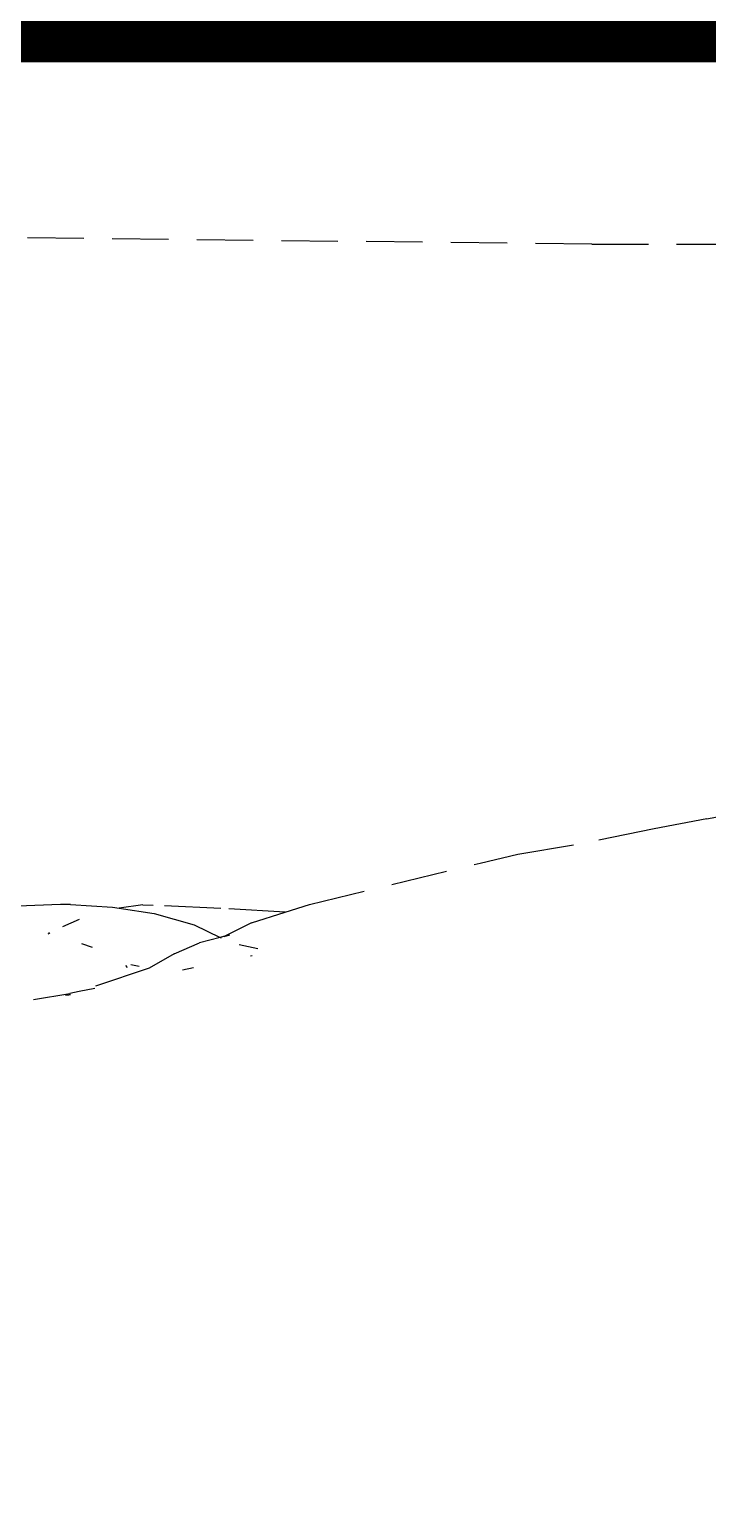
# Model space of a CAD drawing. Header units: millimetres. Extents: x 0 to 460473, y -68369 to 85219.
# Drawn here: x 229433 to 229508.1, y -30020.2 to -29858.5 of the extents above; entities that cross this region are included whole.
import ezdxf

# ---------------------------------------------------------------- set-up
doc = ezdxf.new("R2010")
doc.units = ezdxf.units.MM
doc.header["$LTSCALE"] = 50
doc.linetypes.add('HIDDEN2', pattern=[0.1875, 0.125, -0.0625])
doc.layers.add('fur', color=6, linetype='Continuous')
doc.layers.add('hid', color=8, linetype='HIDDEN2')

msp = doc.modelspace()

# ---------------------------------------------------------------- linework, layer by layer
at = {"layer": 'fur', "color": 40, "lineweight": 50, "true_color": 0xf8d731, "const_width": 20}
msp.add_lwpolyline([(227948.79534532, -29852.15140199), (229958.57693828, -29852.15140199), (229958.57693828, -31062.19639215), (227948.79534532, -31062.19639215)], close=True, dxfattribs=at)
at = {"layer": 'hid'}
for p, q in [((229495.31849072, -29882.2547523), (229405.08254508, -29881.28038291)), ((229495.31849072, -29882.2547523), (229528.54819296, -29882.31080191)), ((229508.02862502, -29945.8638155), (229502.2105097, -29946.9949984)), ((229508.02862502, -29945.8638155), (229512.16449613, -29945.08840084)), ((229502.2105097, -29946.9949984), (229495.61351282, -29948.33308534)), ((229487.13230245, -29949.79095049), (229495.61351282, -29948.33308534)), ((229464.04881247, -29955.36164119), (229482.93977329, -29950.7671931)), ((229482.93977329, -29950.7671931), (229487.13230245, -29949.79095049)), ((229436.4953355, -29955.35189303), (229431.76372165, -29955.55491367)), ((229437.59100223, -29955.34660948), (229436.4953355, -29955.35189303)), ((229437.59100223, -29955.34660948), (229442.26229193, -29955.65331989)), ((229442.26229193, -29955.65331989), (229442.9928764, -29955.76405727)), ((229445.61594865, -29955.40737037), (229442.9928764, -29955.76405727)), ((229442.9928764, -29955.76405727), (229446.84176226, -29956.34744705)), ((229445.61594865, -29955.40737037), (229446.76477396, -29955.42684027)), ((229454.24646965, -29955.7793327), (229446.76477396, -29955.42684027)), ((229461.34969221, -29956.20781674), (229454.24646965, -29955.7793327)), ((229461.34969221, -29956.20781674), (229464.04881247, -29955.36164119)), ((229436.73349058, -29957.79165016), (229438.59139802, -29956.99161014)), ((229446.84176226, -29956.34744705), (229451.2930854, -29957.61299076)), ((229457.61695714, -29957.37803103), (229454.60147698, -29958.88171706)), ((229457.61695714, -29957.37803103), (229461.34969221, -29956.20781674)), ((229435.12538277, -29958.60593255), (229435.25525471, -29958.54526263)), ((229435.25525471, -29958.54526263), (229435.17211711, -29958.5182132)), ((229435.25525471, -29958.54526263), (229435.32542636, -29958.48651239)), ((229451.2930854, -29957.61299076), (229454.17501788, -29958.99458834)), ((229454.17501788, -29958.99458834), (229451.88399555, -29959.60095507)), ((229454.55059007, -29958.9070921), (229454.17501788, -29958.99458834)), ((229454.17501788, -29958.99458834), (229454.27506413, -29959.04255048)), ((229454.60147698, -29958.88171706), (229454.55059007, -29958.9070921)), ((229454.60147698, -29958.88171706), (229455.22865363, -29958.71572171)), ((229440.03092602, -29960.09906253), (229438.84250926, -29959.71240236)), ((229449.08975377, -29960.81973932), (229451.88399555, -29959.60095507)), ((229456.25634727, -29959.78447116), (229458.34869681, -29960.23425498)), ((229443.68636839, -29962.10721478), (229443.88108525, -29962.31295283)), ((229444.26670831, -29961.98449783), (229445.19879778, -29962.17168194)), ((229449.08975377, -29960.81973932), (229446.2923458, -29962.41156903)), ((229457.71804108, -29961.0477012), (229457.51145576, -29961.08972056)), ((229446.2923458, -29962.41156903), (229438.57131683, -29964.98606185)), ((229451.2224041, -29962.36891097), (229450.00413157, -29962.61670708)), ((229433.51662177, -29965.87282648), (229437.51018119, -29965.19808998)), ((229437.39153257, -29965.37944803), (229437.05980774, -29965.42168536)), ((229437.57467655, -29965.31838067), (229437.39153257, -29965.37944803)), ((229437.58998005, -29965.34692333), (229437.39153257, -29965.37944803)), ((229438.57131683, -29964.98606185), (229437.51018119, -29965.19808998)), ((229440.29775732, -29964.64109752), (229438.57131683, -29964.98606185))]:
    msp.add_line(p, q, dxfattribs=at)

doc.saveas('drawing.dxf')
